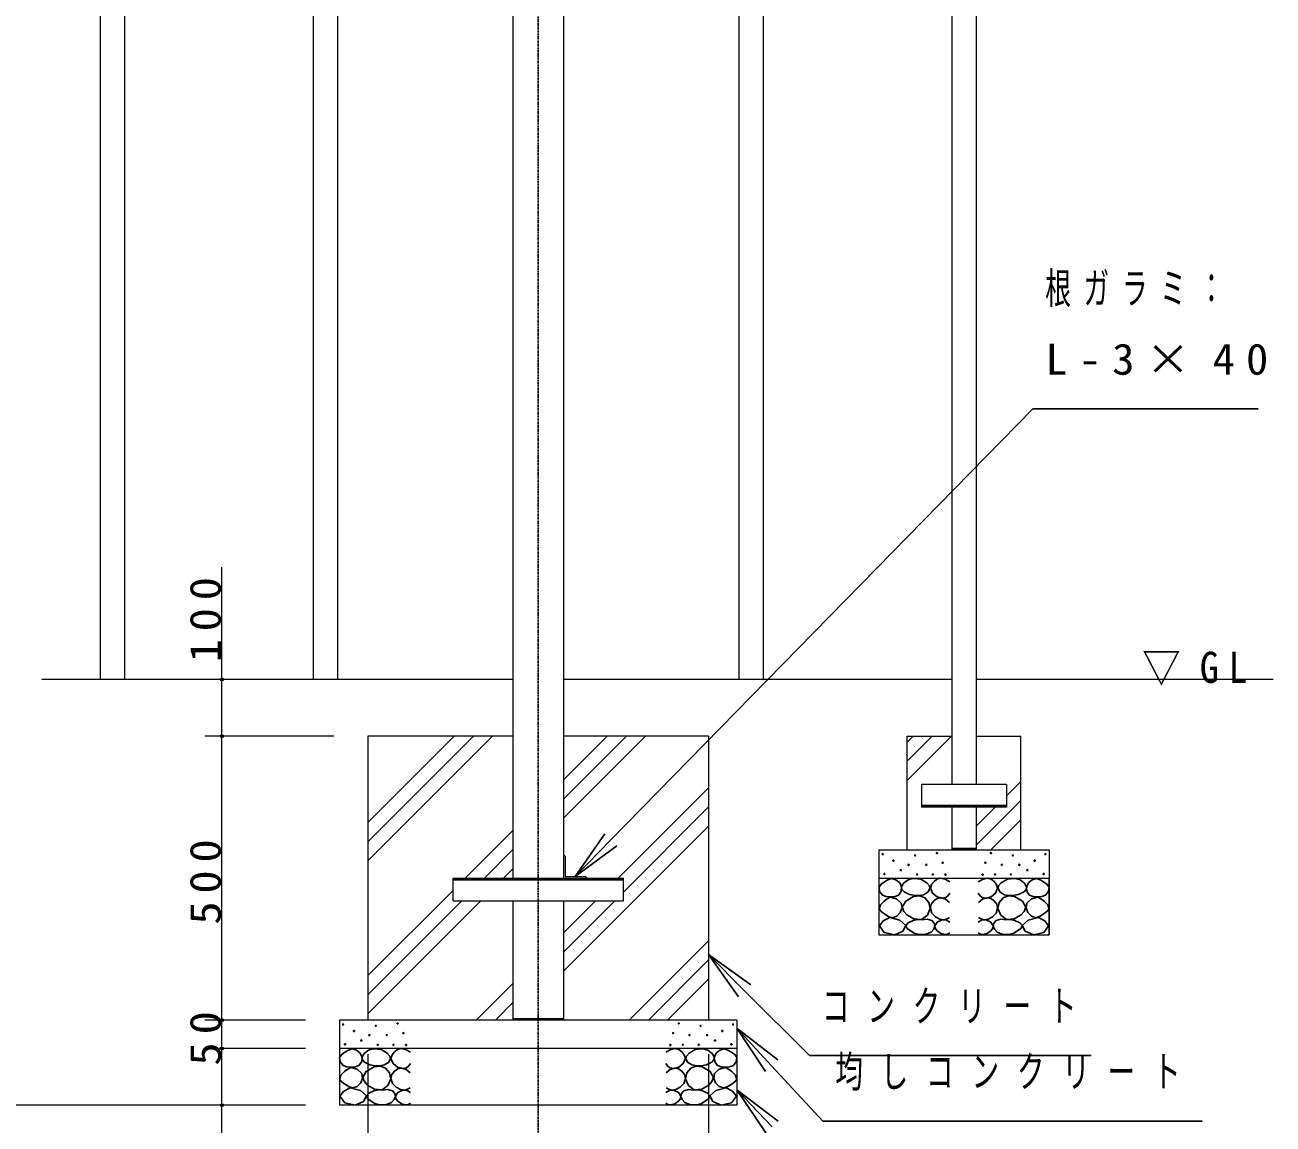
# Model space of a CAD drawing. Units: millimetres at full size. Extents: x -11724 to 0, y -804 to 8010.
# Drawn here: x -10003 to -7805, y 1183 to 3119 of the extents above; entities that cross this region are included whole.
import ezdxf

# ---------------------------------------------------------------- set-up
doc = ezdxf.new("R2010")
doc.units = ezdxf.units.MM
doc.linetypes.add('USER2', pattern=[6, 3, -1, 1, -1])
doc.layers.add('線', color=7, linetype='Continuous', lineweight=25)
doc.layers.add('補助', color=2, linetype='Continuous', lineweight=25)
doc.styles.add('ＭＳ ゴシック', font='')
doc.styles.get('ＭＳ ゴシック').set_extended_font_data('MS Gothic')

# ---------------------------------------------------------------- blocks, each defined once
blk = doc.blocks.new('dimension_origin')
at = {"color": 0, "linetype": 'Continuous', "lineweight": -2}
blk.add_circle((0, 0), 1.25, dxfattribs=at)

msp = doc.modelspace()

# ---------------------------------------------------------------- linework, layer by layer
at = {"layer": '線', "color": 20, "linetype": 'USER2'}
msp.add_line((-9099.089, 4963.17), (-9099.089, 1156.22), dxfattribs=at)
at = {"layer": '線', "lineweight": 13}
for p, q in [((-9143.639, 4833.57), (-9143.639, 1616.22)), ((-9054.539, 4833.57), (-9054.539, 1616.22)), ((-9870.439, 4806.22), (-9870.439, 1966.22)), ((-9827.739, 4806.22), (-9827.739, 1966.22)), ((-9495.439, 4806.22), (-9495.439, 1966.22)), ((-9452.739, 4806.22), (-9452.739, 1966.22)), ((-8745.439, 4806.22), (-8745.439, 1966.22)), ((-8702.739, 4806.22), (-8702.739, 1966.22)), ((-8370.439, 4806.22), (-8370.439, 1781.22)), ((-8327.739, 4806.22), (-8327.739, 1781.22)), ((-9143.639, 1966.22), (-9972.956, 1966.22)), ((-8370.439, 1966.22), (-9054.539, 1966.22)), ((-7804.875, 1966.22), (-8327.739, 1966.22)), ((-9399.089, 1866.22), (-9399.089, 1366.22)), ((-9143.639, 1866.22), (-9399.089, 1866.22)), ((-8799.089, 1866.22), (-9054.539, 1866.22)), ((-8799.089, 1866.22), (-8799.089, 1366.22)), ((-8449.089, 1866.22), (-8370.439, 1866.22)), ((-8449.089, 1666.22), (-8449.089, 1866.22)), ((-8327.739, 1866.22), (-8249.089, 1866.22)), ((-8249.089, 1666.22), (-8249.089, 1866.22)), ((-8274.089, 1781.22), (-8424.089, 1781.22)), ((-8424.089, 1781.22), (-8424.089, 1741.22)), ((-8274.089, 1781.22), (-8274.089, 1741.22)), ((-8274.089, 1741.22), (-8424.089, 1741.22)), ((-8370.439, 1741.22), (-8370.439, 1666.22)), ((-8327.739, 1741.22), (-8327.739, 1666.22)), ((-9054.539, 1656.22), (-9054.539, 1616.22)), ((-9054.539, 1656.22), (-9053.539, 1656.22)), ((-9051.539, 1654.22), (-9051.539, 1619.22)), ((-8499.089, 1666.22), (-8499.089, 1516.22)), ((-8499.089, 1666.22), (-8199.089, 1666.22)), ((-8370.439, 1666.22), (-8327.739, 1666.22)), ((-8199.089, 1666.22), (-8199.089, 1516.22)), ((-9249.089, 1576.22), (-9249.089, 1616.22)), ((-9249.089, 1616.22), (-8949.089, 1616.22)), ((-9054.539, 1616.22), (-9014.539, 1616.22)), ((-9051.539, 1619.22), (-9016.539, 1619.22)), ((-9014.539, 1617.22), (-9014.539, 1616.22)), ((-8949.089, 1576.22), (-8949.089, 1616.22)), ((-8499.089, 1616.22), (-8199.089, 1616.22)), ((-8199.089, 1516.22), (-8199.089, 1616.22)), ((-9249.089, 1576.22), (-8949.089, 1576.22)), ((-9143.639, 1576.22), (-9143.639, 1366.22)), ((-9054.539, 1576.22), (-9054.539, 1366.22)), ((-8499.089, 1516.22), (-8199.089, 1516.22)), ((-9449.089, 1366.22), (-9449.089, 1216.22)), ((-8749.089, 1366.22), (-9449.089, 1366.22)), ((-9054.539, 1368.22), (-9143.639, 1368.22)), ((-8749.089, 1366.22), (-8749.089, 1216.22)), ((-8749.089, 1316.22), (-9449.089, 1316.22)), ((-8749.089, 1216.22), (-9449.089, 1216.22))]:
    msp.add_line(p, q, dxfattribs=at)
at = {"layer": '線', "color": 2}
for p, q in [((-8274.089, 1744.22), (-8424.089, 1744.22)), ((-8327.739, 1668.22), (-8370.439, 1668.22)), ((-9249.089, 1613.22), (-8949.089, 1613.22))]:
    msp.add_line(p, q, dxfattribs=at)
at = {"layer": '線', "lineweight": 13}
for centre in [(-9053.539, 1654.22), (-9016.539, 1617.22)]:
    msp.add_arc(centre, 2, 0, 90, dxfattribs=at)
at = {"layer": '補助'}
for p, q in [((-8971.08, 1683.532), (-8227.739, 2442.842)), ((-8227.739, 2442.842), (-8197.739, 2442.842)), ((-8197.739, 2442.842), (-7831.155, 2442.842)), ((-8981.798, 1694.025), (-9034.039, 1619.22)), ((-9034.039, 1619.22), (-8971.08, 1683.532)), ((-8960.361, 1673.039), (-9034.039, 1619.22)), ((-8746.056, 1407.229), (-8799.089, 1481.476)), ((-8724.843, 1428.443), (-8799.089, 1481.476)), ((-8799.089, 1481.476), (-8735.45, 1417.836)), ((-8735.45, 1417.836), (-8621.227, 1303.613)), ((-8698.995, 1275.605), (-8749.089, 1351.865)), ((-8676.97, 1295.974), (-8749.089, 1351.865)), ((-8749.089, 1351.865), (-8687.983, 1285.789)), ((-8621.227, 1303.613), (-8591.227, 1303.613)), ((-8591.227, 1303.613), (-8125.273, 1303.613)), ((-8687.983, 1285.789), (-8597.646, 1188.107)), ((-8698.017, 1167.705), (-8749.089, 1243.313)), ((-8676.256, 1188.356), (-8749.089, 1243.313)), ((-8749.089, 1243.313), (-8687.137, 1178.03)), ((-8597.646, 1188.107), (-8567.646, 1188.107)), ((-8567.646, 1188.107), (-7929.903, 1188.107))]:
    msp.add_line(p, q, dxfattribs=at)
at = {"layer": '補助', "lineweight": 13}
for p, q in [((-9656.027, 1866.22), (-9656.027, 2163.791)), ((-9459.089, 1966.22), (-9686.027, 1966.22)), ((-9459.089, 1866.22), (-9686.027, 1866.22)), ((-9459.089, 1866.22), (-9686.027, 1866.22)), ((-9656.027, 1366.22), (-9656.027, 1866.22)), ((-9399.089, 1646.626), (-9179.495, 1866.22)), ((-9399.089, 1680.302), (-9213.171, 1866.22)), ((-9399.089, 1713.978), (-9246.847, 1866.22)), ((-9054.539, 1721.768), (-8910.088, 1866.22)), ((-9054.539, 1755.444), (-8943.764, 1866.22)), ((-9054.539, 1789.12), (-8977.44, 1866.22)), ((-8449.089, 1788.403), (-8371.272, 1866.22)), ((-8449.089, 1822.079), (-8404.948, 1866.22)), ((-8449.089, 1855.755), (-8438.624, 1866.22)), ((-8274.089, 1761.347), (-8249.089, 1786.347)), ((-8958.032, 1616.22), (-8799.089, 1775.162)), ((-8949.089, 1591.486), (-8799.089, 1741.486)), ((-8327.739, 1674.021), (-8249.089, 1752.671)), ((-8327.739, 1707.697), (-8294.217, 1741.22)), ((-8301.865, 1666.22), (-8249.089, 1718.995)), ((-9227.44, 1616.22), (-9143.639, 1700.02)), ((-9054.539, 1452.36), (-8799.089, 1707.81)), ((-9193.764, 1616.22), (-9143.639, 1666.344)), ((-9160.088, 1616.22), (-9143.639, 1632.668)), ((-9399.089, 1444.57), (-9249.089, 1594.57)), ((-9399.089, 1377.218), (-9200.088, 1576.22)), ((-9399.089, 1410.894), (-9233.764, 1576.22)), ((-9054.539, 1486.036), (-8964.356, 1576.22)), ((-9054.539, 1519.712), (-8998.032, 1576.22)), ((-8938.624, 1366.22), (-8799.089, 1505.755)), ((-8904.948, 1366.22), (-8799.089, 1472.079)), ((-9208.032, 1366.22), (-9143.639, 1430.612)), ((-8871.272, 1366.22), (-8799.089, 1438.403)), ((-9174.356, 1366.22), (-9143.639, 1396.936)), ((-9509.089, 1366.22), (-9686.027, 1366.22)), ((-9509.089, 1366.22), (-9686.027, 1366.22)), ((-9656.027, 1313.22), (-9656.027, 1369.22)), ((-9509.089, 1316.22), (-9686.027, 1316.22)), ((-9509.089, 1316.22), (-9686.027, 1316.22)), ((-9656.027, 1018.648), (-9656.027, 1316.22)), ((-9399.089, 1306.22), (-9399.089, 986.22)), ((-8799.089, 1306.22), (-8799.089, 986.22)), ((-9659.089, 1216.22), (-10200.439, 1216.22)), ((-9509.089, 1216.22), (-9686.027, 1216.22))]:
    msp.add_line(p, q, dxfattribs=at)
at = {"layer": '補助'}
for points in [[(-8476.641, 1615.622), (-8483.103, 1613.081), (-8489.314, 1609.602), (-8495.173, 1605.564), (-8498.82, 1600.096), (-8497.808, 1592.514), (-8492.8, 1586.155), (-8485.934, 1583.565), (-8478.225, 1583.303), (-8470.613, 1583.908), (-8464.283, 1586.472), (-8460.531, 1591.758), (-8459.214, 1598.195), (-8460.062, 1603.401), (-8463.016, 1608.334), (-8469.176, 1613.162)], [(-8437.217, 1615.713), (-8442.121, 1615.096), (-8447.758, 1613.01), (-8455.729, 1607.222), (-8459.381, 1600.306), (-8458.506, 1596.344), (-8454.786, 1591.927), (-8445.295, 1587.154), (-8435.325, 1585.71), (-8427.974, 1585.537), (-8420.458, 1587.061), (-8412.859, 1591.676), (-8409.106, 1597.873), (-8410.075, 1602.526), (-8414.782, 1607.874), (-8425.45, 1614.08)], [(-8260.962, 1615.713), (-8256.058, 1615.096), (-8250.42, 1613.01), (-8242.449, 1607.222), (-8238.798, 1600.306), (-8239.672, 1596.344), (-8243.393, 1591.927), (-8252.884, 1587.154), (-8262.854, 1585.71), (-8270.204, 1585.537), (-8277.72, 1587.061), (-8285.319, 1591.676), (-8289.073, 1597.873), (-8288.104, 1602.526), (-8283.397, 1607.874), (-8272.728, 1614.08)], [(-8221.538, 1615.622), (-8215.076, 1613.081), (-8208.864, 1609.602), (-8203.006, 1605.564), (-8199.358, 1600.096), (-8200.37, 1592.514), (-8205.378, 1586.155), (-8212.244, 1583.565), (-8219.954, 1583.303), (-8227.566, 1583.908), (-8233.895, 1586.472), (-8237.648, 1591.758), (-8238.965, 1598.195), (-8238.116, 1603.401), (-8235.162, 1608.334), (-8229.003, 1613.162)], [(-8479.175, 1582.67), (-8484.504, 1579.877), (-8489.948, 1575.699), (-8496.397, 1568.879), (-8498.82, 1562.074), (-8495.192, 1557.247), (-8488.681, 1552.886), (-8482.043, 1548.598), (-8475.373, 1546.549), (-8467.729, 1548.995), (-8461.432, 1555.421), (-8458.326, 1563.698), (-8459.848, 1572.214), (-8468.006, 1579.464)], [(-8449.921, 1551.382), (-8437.331, 1544.526), (-8423.972, 1543.544), (-8413.688, 1550.998), (-8408.836, 1562.735), (-8411.116, 1573.513), (-8418.025, 1581.655), (-8426.851, 1585.089), (-8438.027, 1583.818), (-8451.782, 1575.763), (-8457.759, 1564.897), (-8455.123, 1557.704)], [(-8248.258, 1551.382), (-8260.847, 1544.526), (-8274.206, 1543.544), (-8284.49, 1550.998), (-8289.343, 1562.735), (-8287.062, 1573.513), (-8280.153, 1581.655), (-8271.328, 1585.089), (-8260.151, 1583.818), (-8246.397, 1575.763), (-8240.42, 1564.897), (-8243.055, 1557.704)], [(-8219.003, 1582.67), (-8213.674, 1579.877), (-8208.23, 1575.699), (-8201.782, 1568.879), (-8199.358, 1562.074), (-8202.986, 1557.247), (-8209.498, 1552.886), (-8216.135, 1548.598), (-8222.805, 1546.549), (-8230.45, 1548.995), (-8236.747, 1555.421), (-8239.853, 1563.698), (-8238.331, 1572.214), (-8230.173, 1579.464)], [(-8479.994, 1546.737), (-8491.314, 1540.718), (-8498.125, 1531.902), (-8489.639, 1520.633), (-8471.204, 1516.519), (-8456.85, 1522.629), (-8451.424, 1533.001), (-8462.206, 1542.11)], [(-8422.891, 1542.592), (-8430.426, 1543.219), (-8438.568, 1541.782), (-8447.496, 1537.724), (-8451.813, 1532.321), (-8449.126, 1527.639), (-8443.163, 1523.131), (-8436.684, 1519.288), (-8429.378, 1516.915), (-8417.529, 1517.148), (-8407.214, 1521.239), (-8402.51, 1526.047), (-8400.456, 1531.781), (-8401.516, 1536.929), (-8405.592, 1541.511), (-8413.99, 1544.052)], [(-8275.287, 1542.592), (-8267.753, 1543.219), (-8259.611, 1541.782), (-8250.683, 1537.724), (-8246.366, 1532.321), (-8249.053, 1527.639), (-8255.015, 1523.131), (-8261.494, 1519.288), (-8268.801, 1516.915), (-8280.649, 1517.148), (-8290.965, 1521.239), (-8295.668, 1526.047), (-8297.722, 1531.781), (-8296.663, 1536.929), (-8292.587, 1541.511), (-8284.188, 1544.052)], [(-8218.184, 1546.737), (-8206.865, 1540.718), (-8200.054, 1531.902), (-8208.54, 1520.633), (-8226.975, 1516.519), (-8241.329, 1522.629), (-8246.754, 1533.001), (-8235.972, 1542.11)], [(-9426.641, 1315.622), (-9433.103, 1313.081), (-9439.314, 1309.602), (-9445.173, 1305.564), (-9448.82, 1300.096), (-9447.808, 1292.514), (-9442.8, 1286.155), (-9435.934, 1283.565), (-9428.225, 1283.303), (-9420.613, 1283.908), (-9414.283, 1286.472), (-9410.531, 1291.758), (-9409.214, 1298.195), (-9410.062, 1303.401), (-9413.016, 1308.334), (-9419.176, 1313.162)], [(-9387.217, 1315.713), (-9392.121, 1315.096), (-9397.758, 1313.01), (-9405.729, 1307.222), (-9409.381, 1300.306), (-9408.506, 1296.344), (-9404.786, 1291.927), (-9395.295, 1287.154), (-9385.325, 1285.71), (-9377.974, 1285.537), (-9370.458, 1287.061), (-9362.859, 1291.676), (-9359.106, 1297.873), (-9360.075, 1302.526), (-9364.782, 1307.874), (-9375.45, 1314.08)], [(-8810.962, 1315.713), (-8806.058, 1315.096), (-8800.42, 1313.01), (-8792.449, 1307.222), (-8788.798, 1300.306), (-8789.672, 1296.344), (-8793.393, 1291.927), (-8802.884, 1287.154), (-8812.854, 1285.71), (-8820.204, 1285.537), (-8827.72, 1287.061), (-8835.319, 1291.676), (-8839.073, 1297.873), (-8838.104, 1302.526), (-8833.397, 1307.874), (-8822.728, 1314.08)], [(-8771.538, 1315.622), (-8765.076, 1313.081), (-8758.864, 1309.602), (-8753.006, 1305.564), (-8749.358, 1300.096), (-8750.37, 1292.514), (-8755.378, 1286.155), (-8762.244, 1283.565), (-8769.954, 1283.303), (-8777.566, 1283.908), (-8783.895, 1286.472), (-8787.648, 1291.758), (-8788.965, 1298.195), (-8788.116, 1303.401), (-8785.162, 1308.334), (-8779.003, 1313.162)], [(-9429.175, 1282.67), (-9434.504, 1279.877), (-9439.948, 1275.699), (-9446.397, 1268.879), (-9448.82, 1262.074), (-9445.192, 1257.247), (-9438.681, 1252.886), (-9432.043, 1248.598), (-9425.373, 1246.549), (-9417.729, 1248.995), (-9411.432, 1255.421), (-9408.326, 1263.698), (-9409.848, 1272.214), (-9418.006, 1279.464)], [(-9399.921, 1251.382), (-9387.331, 1244.526), (-9373.972, 1243.544), (-9363.688, 1250.998), (-9358.836, 1262.735), (-9361.116, 1273.513), (-9368.025, 1281.655), (-9376.851, 1285.089), (-9388.027, 1283.818), (-9401.782, 1275.763), (-9407.759, 1264.897), (-9405.123, 1257.704)], [(-8798.258, 1251.382), (-8810.847, 1244.526), (-8824.206, 1243.544), (-8834.49, 1250.998), (-8839.343, 1262.735), (-8837.062, 1273.513), (-8830.153, 1281.655), (-8821.328, 1285.089), (-8810.151, 1283.818), (-8796.397, 1275.763), (-8790.42, 1264.897), (-8793.055, 1257.704)], [(-8769.003, 1282.67), (-8763.674, 1279.877), (-8758.23, 1275.699), (-8751.782, 1268.879), (-8749.358, 1262.074), (-8752.986, 1257.247), (-8759.498, 1252.886), (-8766.135, 1248.598), (-8772.805, 1246.549), (-8780.45, 1248.995), (-8786.747, 1255.421), (-8789.853, 1263.698), (-8788.331, 1272.214), (-8780.173, 1279.464)], [(-9429.994, 1246.737), (-9441.314, 1240.718), (-9448.125, 1231.902), (-9439.639, 1220.633), (-9421.204, 1216.519), (-9406.85, 1222.629), (-9401.424, 1233.001), (-9412.206, 1242.11)], [(-9372.891, 1242.592), (-9380.426, 1243.219), (-9388.568, 1241.782), (-9397.496, 1237.724), (-9401.813, 1232.321), (-9399.126, 1227.639), (-9393.163, 1223.131), (-9386.684, 1219.288), (-9379.378, 1216.915), (-9367.529, 1217.148), (-9357.214, 1221.239), (-9352.51, 1226.047), (-9350.456, 1231.781), (-9351.516, 1236.929), (-9355.592, 1241.511), (-9363.99, 1244.052)], [(-8825.287, 1242.592), (-8817.753, 1243.219), (-8809.611, 1241.782), (-8800.683, 1237.724), (-8796.366, 1232.321), (-8799.053, 1227.639), (-8805.015, 1223.131), (-8811.494, 1219.288), (-8818.801, 1216.915), (-8830.649, 1217.148), (-8840.965, 1221.239), (-8845.668, 1226.047), (-8847.722, 1231.781), (-8846.663, 1236.929), (-8842.587, 1241.511), (-8834.188, 1244.052)], [(-8768.184, 1246.737), (-8756.865, 1240.718), (-8750.054, 1231.902), (-8758.54, 1220.633), (-8776.975, 1216.519), (-8791.329, 1222.629), (-8796.754, 1233.001), (-8785.972, 1242.11)]]:
    msp.add_lwpolyline(points, close=True, dxfattribs=at)
for points in [[(-8374.089, 1609.519), (-8382.516, 1614.374), (-8391.199, 1615.856), (-8396.819, 1614.167), (-8401.972, 1610.469), (-8406.444, 1605.16), (-8408.309, 1598.429), (-8404.641, 1589.658), (-8396.586, 1583.22), (-8388.287, 1580.841), (-8381.06, 1581.953), (-8377.01, 1585.329), (-8374.089, 1589.874)], [(-8324.089, 1609.519), (-8315.662, 1614.374), (-8306.979, 1615.856), (-8301.36, 1614.167), (-8296.207, 1610.469), (-8291.735, 1605.16), (-8289.869, 1598.429), (-8293.538, 1589.658), (-8301.593, 1583.22), (-8309.892, 1580.841), (-8317.118, 1581.953), (-8321.169, 1585.329), (-8324.089, 1589.874)], [(-8374.406, 1573.398), (-8381.547, 1578.86), (-8389.615, 1581.319), (-8396.32, 1580.095), (-8402.289, 1576.249), (-8406.681, 1570.468), (-8408.309, 1563.259), (-8405.645, 1554.65), (-8399.437, 1547.733), (-8391.798, 1543.861), (-8384.228, 1542.98), (-8379.075, 1544.42), (-8374.406, 1547.099)], [(-8323.772, 1573.398), (-8316.632, 1578.86), (-8308.564, 1581.319), (-8301.858, 1580.095), (-8295.89, 1576.249), (-8291.497, 1570.468), (-8289.869, 1563.259), (-8292.533, 1554.65), (-8298.741, 1547.733), (-8306.381, 1543.861), (-8313.95, 1542.98), (-8319.104, 1544.42), (-8323.772, 1547.099)], [(-8374.089, 1538.861), (-8380.107, 1542.18), (-8387.397, 1542.98), (-8396.113, 1538.647), (-8400.387, 1531.891), (-8399.775, 1528.221), (-8396.902, 1523.969), (-8389.74, 1518.498), (-8382.327, 1516.682), (-8378.031, 1517.733), (-8374.089, 1519.85)], [(-8324.089, 1538.861), (-8318.071, 1542.18), (-8310.782, 1542.98), (-8302.065, 1538.647), (-8297.791, 1531.891), (-8298.403, 1528.221), (-8301.276, 1523.969), (-8308.439, 1518.498), (-8315.851, 1516.682), (-8320.148, 1517.733), (-8324.089, 1519.85)], [(-9324.089, 1309.519), (-9332.516, 1314.374), (-9341.199, 1315.856), (-9346.819, 1314.167), (-9351.972, 1310.469), (-9356.444, 1305.16), (-9358.309, 1298.429), (-9354.641, 1289.658), (-9346.586, 1283.22), (-9338.287, 1280.841), (-9331.06, 1281.953), (-9327.01, 1285.329), (-9324.089, 1289.874)], [(-8874.089, 1309.519), (-8865.662, 1314.374), (-8856.979, 1315.856), (-8851.36, 1314.167), (-8846.207, 1310.469), (-8841.735, 1305.16), (-8839.869, 1298.429), (-8843.538, 1289.658), (-8851.593, 1283.22), (-8859.892, 1280.841), (-8867.118, 1281.953), (-8871.169, 1285.329), (-8874.089, 1289.874)], [(-9324.406, 1273.398), (-9331.547, 1278.86), (-9339.615, 1281.319), (-9346.32, 1280.095), (-9352.289, 1276.249), (-9356.681, 1270.468), (-9358.309, 1263.259), (-9355.645, 1254.65), (-9349.437, 1247.733), (-9341.798, 1243.861), (-9334.228, 1242.98), (-9329.075, 1244.42), (-9324.406, 1247.099)], [(-8873.772, 1273.398), (-8866.632, 1278.86), (-8858.564, 1281.319), (-8851.858, 1280.095), (-8845.89, 1276.249), (-8841.497, 1270.468), (-8839.869, 1263.259), (-8842.533, 1254.65), (-8848.741, 1247.733), (-8856.381, 1243.861), (-8863.95, 1242.98), (-8869.104, 1244.42), (-8873.772, 1247.099)], [(-9324.089, 1238.861), (-9330.107, 1242.18), (-9337.397, 1242.98), (-9346.113, 1238.647), (-9350.387, 1231.891), (-9349.775, 1228.221), (-9346.902, 1223.969), (-9339.74, 1218.498), (-9332.327, 1216.682), (-9328.031, 1217.733), (-9324.089, 1219.85)], [(-8874.089, 1238.861), (-8868.071, 1242.18), (-8860.782, 1242.98), (-8852.065, 1238.647), (-8847.791, 1231.891), (-8848.403, 1228.221), (-8851.276, 1223.969), (-8858.439, 1218.498), (-8865.851, 1216.682), (-8870.148, 1217.733), (-8874.089, 1219.85)]]:
    msp.add_lwpolyline(points, dxfattribs=at)
for centre in [(-8492.483, 1658.396), (-8435.134, 1656.179), (-8396.672, 1660.311), (-8301.506, 1660.311), (-8263.045, 1656.179), (-8205.696, 1658.396), (-8473.472, 1646.99), (-8460.481, 1630.197), (-8446.54, 1639.702), (-8415.593, 1639.769), (-8386.672, 1643.283), (-8311.507, 1643.283), (-8282.585, 1639.769), (-8251.639, 1639.702), (-8237.697, 1630.197), (-8224.706, 1646.99), (-8489.314, 1623.543), (-8431.648, 1622.592), (-8403.97, 1622.74), (-8381.806, 1622.2), (-8316.373, 1622.2), (-8294.208, 1622.74), (-8266.531, 1622.592), (-8208.864, 1623.543), (-9442.483, 1358.396), (-9423.472, 1346.99), (-9385.134, 1356.179), (-9346.672, 1360.311), (-9336.672, 1343.283), (-8861.507, 1343.283), (-8851.506, 1360.311), (-8813.045, 1356.179), (-8774.706, 1346.99), (-8755.696, 1358.396), (-9439.314, 1323.543), (-9410.481, 1330.197), (-9396.54, 1339.702), (-9381.648, 1322.592), (-9365.593, 1339.769), (-9353.97, 1322.74), (-9331.806, 1322.2), (-8866.373, 1322.2), (-8844.208, 1322.74), (-8832.585, 1339.769), (-8816.531, 1322.592), (-8801.639, 1339.702), (-8787.697, 1330.197), (-8758.864, 1323.543)]:
    msp.add_circle(centre, 1, dxfattribs=at)

# ---------------------------------------------------------------- block references
at = {"layer": '補助', "lineweight": 13, "xscale": 2, "yscale": 2}
for p, rotation in [((-9656.027, 1966.22), 270), ((-9656.027, 1866.22), 90), ((-9656.027, 1866.22), 270), ((-9656.027, 1366.22), 90), ((-9656.027, 1366.22), 90), ((-9656.027, 1316.22), 270), ((-9656.027, 1316.22), 270), ((-9656.027, 1216.22), 90)]:
    msp.add_blockref('dimension_origin', p, dxfattribs=dict(at, rotation=rotation))

# ---------------------------------------------------------------- texts
at = {"layer": '補助', "char_height": 54.99, "style": 'ＭＳ ゴシック'}
for s, insert, attachment_point in [('\\T1.5;\\W0.6;根ガラミ：', (-8205.989, 2682.842), 1), ('\\T1.5;\\W1.05;L-3×40', (-8205.989, 2557.842), 1), ('\\T1.5;\\W0.9;▽GL', (-8035.259, 1954.982), 7), ('\\T1.64;\\W0.65;コンクリート', (-8599.477, 1418.613), 1), ('\\T1.64;\\W0.65;均しコンクリート', (-8575.896, 1303.107), 1)]:
    msp.add_mtext(s, dxfattribs=dict(at, insert=insert, attachment_point=attachment_point))
at = {"layer": '補助', "char_height": 54.99, "attachment_point": 8, "rotation": 90, "style": 'ＭＳ ゴシック'}
for s, insert in [('\\T1.33;\\W1.1;100', (-9657.027, 2078.077)), ('\\T1.33;\\W1.1;500', (-9657.027, 1616.22)), ('\\T1.34;\\W1.1;50', (-9657.027, 1340.926))]:
    msp.add_mtext(s, dxfattribs=dict(at, insert=insert))

doc.saveas('drawing.dxf')
